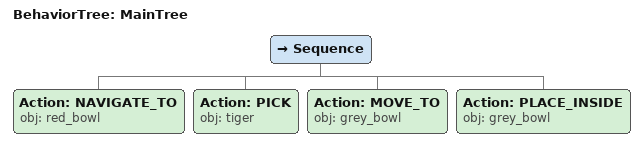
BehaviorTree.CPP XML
<root main_tree_to_execute="MainTree">
  <BehaviorTree ID="MainTree">
    <Sequence>
      <!-- Navigate to red_bowl -->
      <Action ID="NAVIGATE_TO" obj="red_bowl" />
      <!-- Pick tiger -->
      <Action ID="PICK" obj="tiger" />
      <!-- Move to grey_bowl -->
      <Action ID="MOVE_TO" obj="grey_bowl" />
      <!-- Place inside grey_bowl -->
      <Action ID="PLACE_INSIDE" obj="grey_bowl" />
    </Sequence>
  </BehaviorTree>
</root>
